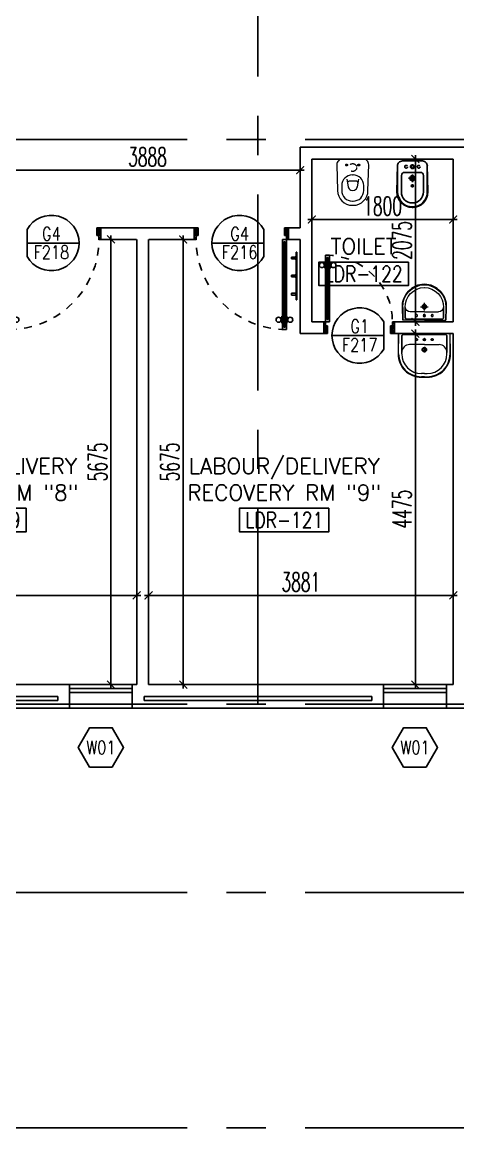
# Model space of a CAD drawing. Extents: x 275967.8 to 276060, y 57291.9 to 57371.4.
# Drawn here: x 275996.93 to 276002.48, y 57293.36 to 57307.46 of the extents above; entities that cross this region are included whole.
import ezdxf
from ezdxf.enums import TextEntityAlignment as Align

# ---------------------------------------------------------------- set-up
doc = ezdxf.new("R2010")
doc.units = 0
doc.header["$MEASUREMENT"] = 0
doc.header["$PDMODE"] = 34
for name, pattern in [('CENTERX2', [4, 2.5, -0.5, 0.5, -0.5]), ('DASHED', [0.75, 0.5, -0.25]), ('HIDDEN', [0.375, 0.25, -0.125]), ('HIDDEN2', [0.1875, 0.125, -0.0625])]:
    doc.linetypes.add(name, pattern=pattern)
doc.layers.get('0').update_dxf_attribs({"linetype": 'CONTINUOUS'})
doc.layers.get('DEFPOINTS').update_dxf_attribs({"linetype": 'CONTINUOUS'})
for name, color, linetype in [('A-TILES', 11, 'CONTINUOUS'), ('AXES', 11, 'CENTERX2'), ('DIM', 4, 'CONTINUOUS'), ('DOOR', 7, 'CONTINUOUS'), ('DOOR-CR', 2, 'CONTINUOUS'), ('DOOR-NO', 3, 'CONTINUOUS'), ('FIX', 3, 'CONTINUOUS'), ('INSUL', 4, 'CONTINUOUS'), ('NON-MEDICAL', 3, 'CONTINUOUS'), ('RM-BOX', 4, 'CONTINUOUS'), ('RM-NAME', 2, 'CONTINUOUS'), ('RM-NO', 2, 'CONTINUOUS'), ('WALL', 2, 'CONTINUOUS'), ('WIN', 3, 'CONTINUOUS'), ('WIN-BOX', 4, 'CONTINUOUS'), ('WIN-NO', 5, 'CONTINUOUS')]:
    doc.layers.add(name, color=color, linetype=linetype)
doc.styles.add('ROMANS', font='ROMANS.shx', dxfattribs={"width": 0.6})
doc.dimstyles.new('STANDARD in', dxfattribs={"dimtxt": 0.24, "dimasz": 0.1, "dimexe": 0.07, "dimexo": 0.05, "dimgap": 0.05, "dimtad": 1, "dimdec": 0, "dimlfac": 1000, "dimzin": 0, "dimdsep": 46, "dimtxsty": 'ROMANS', "dimblk": 'ARCHTICK', "dimcen": 0.05, "dimdle": 0.05, "dimclrd": 4, "dimclre": 4, "dimclrt": 2, "dimadec": 0, "dimazin": 0, "dimtfac": 1, "dimtdec": 0, "dimtmove": 2, "dimatfit": 3, "dimfxl": 0, "dimtolj": 1, "dimtzin": 0, "dimarcsym": 0})

# ---------------------------------------------------------------- blocks, each defined once
blk = doc.blocks.new('RM1')
at = {"layer": 'RM-BOX'}
blk.add_lwpolyline([(570, -200), (-570, -200), (-570, -500), (570, -500)], close=True, dxfattribs=at)
at = {"layer": 'RM-NAME', "style": 'ROMANS'}
for tag, p in [('ROOMNAME1', (0, 324)), ('ROOMNAME2', (0, 0))]:
    blk.add_attdef(tag, text='', height=200, dxfattribs=at).set_placement(p, align=Align.MIDDLE)
at = {"layer": 'RM-NO', "style": 'ROMANS', "width": 0.8}
blk.add_attdef('ROOMNO', text='', height=200, dxfattribs=at).set_placement((0, -350), align=Align.MIDDLE)
blk = doc.blocks.new('WW1')
at = {"layer": 'WIN-BOX'}
blk.add_lwpolyline([(144, -250), (289, 0), (144, 250), (-144, 250), (-289, 0), (-144, -250)], close=True, dxfattribs=at)
at = {"layer": 'WIN-NO', "style": 'ROMANS', "width": 0.8}
blk.add_attdef('W00', text='', height=170, dxfattribs=at).set_placement((0, 0), align=Align.MIDDLE)
blk = doc.blocks.new('DD1')
at = {"layer": 'DOOR-CR'}
blk.add_line((-308, 0), (353, 0), dxfattribs=at)
blk.add_lwpolyline([(-308, -173, 3.820224), (-308, 173)], format="xyb", close=True, dxfattribs=at)
at = {"layer": 'DOOR-NO', "color": 255, "style": 'ROMANS', "width": 0.8}
for tag, p in [('G', (0, 184)), ('000', (0, -141))]:
    blk.add_attdef(tag, text='', height=204, dxfattribs=at).set_placement(p, align=Align.MIDDLE)
blk = doc.blocks.new('DOOR90')
at = {"layer": 'DOOR', "color": 0, "linetype": 'ByBlock'}
for p, q in [((-150, 0), (-150, -25)), ((-150, 0), (0, 0)), ((0, -50), (0, 0)), ((-1000, -25), (-1000, -75)), ((-1000, -75), (-1000, -25)), ((-950, -25), (-1000, -25)), ((-950, -75), (-1000, -75)), ((-970, -42), (-970, -58)), ((-950, -42), (-970, -42)), ((-950, -58), (-970, -58)), ((-950, -25), (-950, -42)), ((-950, -58), (-950, -75)), ((-918, -25), (-918, -18)), ((-828, -18), (-918, -18)), ((-918, -75), (-918, -82)), ((-828, -82), (-918, -82)), ((-905, -18), (-905, -9)), ((-905, -9), (-840, -9)), ((-905, -18), (-840, -18)), ((-905, -82), (-905, -91)), ((-905, -82), (-840, -82)), ((-905, -91), (-840, -91)), ((-840, -18), (-840, -9)), ((-840, -82), (-840, -91)), ((-828, -25), (-828, -18)), ((-828, -75), (-828, -82)), ((-200, -42), (-200, -25)), ((-200, -25), (-150, -25)), ((-180, -42), (-200, -42)), ((-200, -75), (-200, -58)), ((-200, -58), (-180, -58)), ((-150, -75), (-200, -75)), ((-180, -58), (-180, -42)), ((-150, -75), (-150, -25)), ((-150, -25), (-100, -25)), ((-100, -25), (-100, -50)), ((-100, -50), (0, -50)), ((-150, -900), (-150, -875)), ((-150, -875), (-100, -875)), ((0, -900), (-150, -900)), ((-150, -900), (0, -900)), ((-100, -850), (0, -850)), ((-100, -875), (-100, -850)), ((0, -850), (0, -900))]:
    blk.add_line(p, q, dxfattribs=at)
at = {"layer": 'DOOR', "color": 9, "linetype": 'ByBlock'}
for p, q in [((0, -50), (-114, 0)), ((0, -50), (-40, 0)), ((0, -50), (-100, -37)), ((0, -850), (-114, -900)), ((0, -850), (-100, -863)), ((0, -850), (-40, -900))]:
    blk.add_line(p, q, dxfattribs=at)
at = {"layer": 'DOOR', "linetype": 'ByBlock'}
for p, q in [((-200, -25), (-950, -25)), ((-200, -42), (-950, -42)), ((-200, -58), (-950, -58)), ((-950, -75), (-200, -75))]:
    blk.add_line(p, q, dxfattribs=at)
at = {"layer": 'DOOR', "color": 0, "linetype": 'ByBlock'}
for centre in [(-873, 24), (-873, -124)]:
    blk.add_circle(centre, 32.4, dxfattribs=at)
at = {"layer": 'DOOR', "color": 9, "linetype": 'ByBlock'}
for centre, radius, start, end in [((0, -50), 154, 161.1053, 166.2858), ((0, -50), 134, 158.1598, 169.28), ((0, -50), 94.4, 148.0182, 180), ((0, -50), 74.4, 137.7764, 180), ((0, -50), 114, 154.0838, 167.3774), ((0, -50), 54.4, 113.2074, 180), ((0, -50), 34.4, 90, 180), ((0, -50), 14.4, 90, 180), ((0, -850), 154, 193.7142, 198.8947), ((0, -850), 134, 190.72, 201.8402), ((0, -850), 94.4, 180, 211.9818), ((0, -850), 74.4, 180, 222.2236), ((0, -850), 54.4, 180, 246.7926), ((0, -850), 34.4, 180, 270), ((0, -850), 14.4, 180, 270)]:
    blk.add_arc(centre, radius, start, end, dxfattribs=at)
at = {"layer": 'DOOR', "linetype": 'HIDDEN', "ltscale": 0.5}
blk.add_arc((-150, -25), 850, 180, 270, dxfattribs=at)
blk = doc.blocks.new('DOOR100')
at = {"layer": 'DOOR', "color": 0, "linetype": 'ByBlock'}
for p, q in [((-25, 1300), (-75, 1300)), ((-75, 1300), (-25, 1300)), ((-75, 1250), (-75, 1300)), ((-42, 1270), (-58, 1270)), ((-58, 1250), (-58, 1270)), ((-42, 1250), (-42, 1270)), ((-25, 1250), (-25, 1300)), ((-82, 1205), (-91, 1205)), ((-91, 1205), (-91, 1140)), ((-82, 1140), (-91, 1140)), ((-75, 1218), (-82, 1218)), ((-82, 1128), (-82, 1218)), ((-82, 1205), (-82, 1140)), ((-75, 1128), (-82, 1128)), ((-58, 1250), (-75, 1250)), ((-25, 1250), (-42, 1250)), ((-25, 1218), (-18, 1218)), ((-25, 1128), (-18, 1128)), ((-18, 1128), (-18, 1218)), ((-18, 1205), (-9, 1205)), ((-18, 1205), (-18, 1140)), ((-18, 1140), (-9, 1140)), ((-9, 1205), (-9, 1140)), ((-1200, 0), (-1200, 150)), ((-1200, 150), (-1175, 150)), ((-1200, 150), (-1200, 0)), ((-1175, 150), (-1175, 100)), ((-75, 200), (-58, 200)), ((-75, 150), (-75, 200)), ((-75, 150), (-25, 150)), ((-58, 200), (-58, 180)), ((-58, 180), (-42, 180)), ((-42, 200), (-25, 200)), ((-42, 180), (-42, 200)), ((-25, 200), (-25, 150)), ((0, 150), (-25, 150)), ((-25, 150), (-25, 100)), ((0, 150), (0, 0)), ((-1150, 0), (-1200, 0)), ((-1175, 100), (-1150, 100)), ((-1150, 100), (-1150, 0)), ((-50, 100), (-50, 0)), ((-25, 100), (-50, 100)), ((-50, 0), (0, 0))]:
    blk.add_line(p, q, dxfattribs=at)
at = {"layer": 'DOOR', "linetype": 'ByBlock'}
for p, q in [((-75, 1250), (-75, 200)), ((-58, 200), (-58, 1250)), ((-42, 200), (-42, 1250)), ((-25, 200), (-25, 1250)), ((0, 0), (0, 150))]:
    blk.add_line(p, q, dxfattribs=at)
at = {"layer": 'DOOR', "color": 9, "linetype": 'ByBlock'}
for p, q in [((-1150, 0), (-1200, 114)), ((-1150, 0), (-1200, 40)), ((-1150, 0), (-1163, 100)), ((-50, 0), (0, 114)), ((-50, 0), (-37, 100)), ((-50, 0), (0, 40))]:
    blk.add_line(p, q, dxfattribs=at)
at = {"layer": 'DOOR', "color": 0, "linetype": 'ByBlock'}
for centre in [(-124, 1173), (24, 1173)]:
    blk.add_circle(centre, 32.4, dxfattribs=at)
at = {"layer": 'DOOR', "linetype": 'HIDDEN', "ltscale": 0.5}
blk.add_arc((-25, 150), 1150, 90, 180.0001, dxfattribs=at)
at = {"layer": 'DOOR', "color": 9, "linetype": 'ByBlock'}
for centre, radius, start, end in [((-1150, 0), 154, 103.7142, 108.8947), ((-50, 0), 154, 71.1053, 76.2858), ((-1150, 0), 134, 100.72, 111.8402), ((-1150, 0), 94.4, 90, 121.9818), ((-1150, 0), 74.4, 90, 132.2236), ((-1150, 0), 54.4, 90, 156.7926), ((-1150, 0), 34.4, 90, 180), ((-1150, 0), 14.4, 90, 180), ((-50, 0), 94.4, 58.0182, 90), ((-50, 0), 74.4, 47.7764, 90), ((-50, 0), 54.4, 23.2074, 90), ((-50, 0), 34.4, 0, 90), ((-50, 0), 14.4, 0, 90), ((-50, 0), 134, 68.1598, 79.28), ((-50, 0), 114, 64.0838, 77.3774)]:
    blk.add_arc(centre, radius, start, end, dxfattribs=at)
blk = doc.blocks.new('A$C49F1192B')
at = {"layer": 'DOOR', "color": 0, "linetype": 'ByBlock', "xscale": -1, "rotation": 270}
blk.add_blockref('DOOR100', (0, 1200), dxfattribs=at)
blk = doc.blocks.new('LAV-003')
at = {"layer": 'FIX', "linetype": 'Continuous', "lineweight": 20}
for p, q in [((-328, -285), (-328, -25)), ((327, -285), (327, -25)), ((-288, -285), (-288, -265)), ((0, -165), (-188, -165)), ((0, -165), (187, -165)), ((287, -285), (287, -265)), ((0, -535), (-38, -535)), ((0, -535), (37, -535)), ((0, -575), (-38, -575)), ((0, -575), (37, -575))]:
    blk.add_line(p, q, dxfattribs=at)
at = {"layer": 'FIX', "linetype": 'ByBlock'}
blk.add_line((-328, -25), (327, -25), dxfattribs=at)
at = {"layer": 'FIX', "linetype": 'ByBlock', "ltscale": 0.3}
for p, q in [((-288, -265), (-288, -60)), ((0, -35), (-262, -35)), ((0, -35), (262, -35)), ((287, -265), (287, -60))]:
    blk.add_line(p, q, dxfattribs=at)
at = {"layer": 'FIX', "lineweight": 20}
for p, q in [((-16, -101), (15, -101)), ((0, -85), (0, -116))]:
    blk.add_line(p, q, dxfattribs=at)
at = {"layer": 'FIX', "linetype": 'DASHED', "lineweight": 20, "ltscale": 0.04}
for p, q in [((-36, -230), (37, -230)), ((0, -194), (0, -266))]:
    blk.add_line(p, q, dxfattribs=at)
at = {"layer": 'FIX', "linetype": 'Continuous', "lineweight": 20}
blk.add_lwpolyline([(295, -25), (0, -25), (-328, -25), (-335, -285, 0.414214), (-38, -582), (0, -582), (37, -582, 0.414214), (334, -285), (327, -25), (0, -25)], format="xyb", dxfattribs=at)
at = {"layer": 'FIX', "linetype": 'HIDDEN', "lineweight": 20, "ltscale": 0.05}
for centre in [(-100, -101), (100, -101)]:
    blk.add_circle(centre, 12.4, dxfattribs=at)
at = {"layer": 'FIX', "lineweight": 20}
for centre, radius in [((0, -101), 15.5), ((0, -230), 29.5), ((0, -230), 22.5)]:
    blk.add_circle(centre, radius, dxfattribs=at)
at = {"layer": 'FIX', "linetype": 'ByBlock', "ltscale": 0.3}
for centre, start, end in [((-262, -60), 90, 180), ((262, -60), 0, 90)]:
    blk.add_arc(centre, 25, start, end, dxfattribs=at)
at = {"layer": 'FIX', "linetype": 'Continuous', "lineweight": 20}
for centre, radius, start, end in [((-188, -265), 100, 90, 180), ((187, -265), 100, 0, 90), ((-38, -285), 290, 180, 270), ((-38, -285), 250, 180, 270), ((37, -285), 250, 270, 0), ((37, -285), 290, 270, 0)]:
    blk.add_arc(centre, radius, start, end, dxfattribs=at)
blk = doc.blocks.new('BIDET1')
at = {"layer": 'FIX'}
for p, q in [((-88, 190), (-428, 190)), ((-617, 2), (-617, -3)), ((-210, 140), (-420, 140)), ((-352, 1), (-352, 1)), ((-350, 5), (-350, 5)), ((-348, 1), (-348, 1)), ((-346, 5), (-346, 5)), ((-344, 9), (-344, 9)), ((-344, 1), (-344, 1)), ((-342, 5), (-342, 5)), ((-341, 9), (-341, 9)), ((-341, 1), (-341, 1)), ((-339, 5), (-339, 5)), ((-337, 1), (-337, 1)), ((-335, 5), (-335, 5)), ((-333, 1), (-333, 1)), ((-170, 100), (-170, -100)), ((-25, -3), (-25, 128)), ((-617, -8), (-617, -3)), ((-210, -140), (-420, -140)), ((-350, -2), (-350, -2)), ((-348, -6), (-348, -6)), ((-346, -2), (-346, -2)), ((-346, -10), (-346, -10)), ((-344, -6), (-344, -6)), ((-342, -2), (-342, -2)), ((-342, -10), (-342, -10)), ((-341, -6), (-341, -6)), ((-339, -2), (-339, -2)), ((-339, -10), (-339, -10)), ((-337, -6), (-337, -6)), ((-335, -2), (-335, -2)), ((-333, -6), (-333, -6)), ((-331, -2), (-331, -2)), ((-25, -3), (-25, -134)), ((-88, -190), (-428, -190))]:
    blk.add_line(p, q, dxfattribs=at)
at = {"layer": 'FIX', "linetype": 'ByBlock', "ltscale": 0.3}
for p, q in [((-75, 190), (-420, 197)), ((-75, -190), (-420, -197))]:
    blk.add_line(p, q, dxfattribs=at)
at = {"layer": 'FIX', "linetype": 'DASHED', "ltscale": 0.05}
for p, q in [((-196, 0), (-294, 0)), ((-245, 49), (-245, -49))]:
    blk.add_line(p, q, dxfattribs=at)
at = {"layer": 'FIX'}
for centre, radius in [((-342, 0), 13.8), ((-342, 0), 11), ((-245, 0), 31.7), ((-245, 0), 22.5), ((-98, 0), 24.5), ((-98, 0), 17.5)]:
    blk.add_circle(centre, radius, dxfattribs=at)
at = {"layer": 'FIX', "linetype": 'HIDDEN', "ltscale": 0.05}
for centre in [(-98, 80), (-98, -80)]:
    blk.add_circle(centre, 17.5, dxfattribs=at)
at = {"layer": 'FIX', "linetype": 'ByBlock', "ltscale": 0.3}
blk.add_arc((-420, 0), 197, 90, 270, dxfattribs=at)
at = {"layer": 'FIX'}
for centre, radius, start, end in [((-420, 0), 190, 90, 270), ((-87, 128), 62.1, 0.1463, 90.8397), ((-420, 0), 140, 90, 270), ((-210, 100), 40, 0, 90), ((-210, -100), 40, 270, 0), ((-87, -128), 62.1, 269.1603, 359.8537)]:
    blk.add_arc(centre, radius, start, end, dxfattribs=at)
blk = doc.blocks.new('LAV1')
at = {"layer": 'FIX', "linetype": 'ByBlock', "ltscale": 0.3}
for p, q in [((-280, 210), (-275, 50)), ((-245, 210), (-245, 85)), ((245, 210), (245, 85)), ((280, 210), (275, 50)), ((0, 60), (-220, 60)), ((0, 60), (220, 60))]:
    blk.add_line(p, q, dxfattribs=at)
at = {"layer": 'FIX', "linetype": 'Continuous', "lineweight": 20}
for p, q in [((-275, 210), (-275, 50)), ((0, 155), (-181, 155)), ((0, 155), (181, 155)), ((275, 210), (275, 50)), ((0, 50), (-275, 50)), ((0, 50), (-252, 50)), ((0, 50), (252, 50)), ((0, 50), (275, 50))]:
    blk.add_line(p, q, dxfattribs=at)
at = {"layer": 'FIX', "linetype": 'DASHED', "lineweight": 20, "ltscale": 0.05}
for p, q in [((50, 220), (-50, 220)), ((0, 170), (0, 270)), ((0, 170), (0, 270))]:
    blk.add_line(p, q, dxfattribs=at)
at = {"layer": 'FIX', "lineweight": 20}
for p, q in [((16, 107), (-15, 107)), ((0, 92), (0, 123))]:
    blk.add_line(p, q, dxfattribs=at)
for centre, radius in [((0, 220), 29.5), ((0, 220), 22.5), ((0, 107), 15.5)]:
    blk.add_circle(centre, radius, dxfattribs=at)
at = {"layer": 'FIX', "linetype": 'HIDDEN', "lineweight": 20, "ltscale": 0.05}
for centre in [(-100, 107), (100, 107)]:
    blk.add_circle(centre, 12.4, dxfattribs=at)
at = {"layer": 'FIX', "linetype": 'ByBlock', "ltscale": 0.3}
for centre, radius, start, end in [((7, 220), 287, 91.3776, 182.0064), ((-7, 220), 287, 357.9936, 88.6224), ((-220, 85), 24.9, 179.7021, 269.9486), ((220, 85), 24.9, 270.0514, 0.2979)]:
    blk.add_arc(centre, radius, start, end, dxfattribs=at)
at = {"layer": 'FIX', "linetype": 'Continuous', "lineweight": 20}
for centre, radius, start, end in [((8, 217), 283, 91.6988, 181.351), ((8, 212), 253, 91.7328, 180.4884), ((-8, 217), 283, 358.649, 88.3012), ((-8, 212), 253, 359.5116, 88.2672), ((-179, 222), 66.9, 190.2006, 268.0786), ((179, 222), 66.9, 271.9214, 349.7994)]:
    blk.add_arc(centre, radius, start, end, dxfattribs=at)
blk = doc.blocks.new('WC1')
at = {"layer": 'FIX', "lineweight": 20}
for p, q in [((-210, 204), (-538, 194)), ((-727, 5), (-727, -5)), ((-674, 5), (-674, -5)), ((-534, 24), (-540, 0)), ((-540, 0), (-534, -24)), ((-475, 141), (-538, 141)), ((-395, 76), (-490, 60)), ((-339, 5), (-339, -5)), ((-538, -141), (-475, -141)), ((-490, -60), (-395, -76)), ((-538, -194), (-210, -204))]:
    blk.add_line(p, q, dxfattribs=at)
at = {"layer": 'FIX', "linetype": 'Continuous', "lineweight": 20}
blk.add_line((-420, -47), (-420, 45), dxfattribs=at)
at = {"layer": 'FIX', "lineweight": 20}
blk.add_lwpolyline([(-213, -204), (-210, -204, 0.414214), (-137, -131), (-137, 0), (-137, 131, 0.414214), (-210, 204)], format="xyb", dxfattribs=at)
at = {"layer": 'FIX', "linetype": 'HIDDEN2', "lineweight": 20, "ltscale": 0.3}
blk.add_circle((-245, 0), 49.8, dxfattribs=at)
at = {"layer": 'FIX', "linetype": 'HIDDEN', "lineweight": 20, "ltscale": 0.05}
for centre in [(-213, 78), (-213, -77)]:
    blk.add_circle(centre, 11.6, dxfattribs=at)
at = {"layer": 'FIX', "lineweight": 20}
for centre, radius, start, end in [((-538, 5), 189, 90, 180), ((-538, 5), 136, 90, 180), ((-473, -7), 68.2, 128.9242, 152.8468), ((-464, -18), 82, 108.496, 128.9242), ((-475, 5), 136, 360, 90), ((-538, -5), 189, 180, 270), ((-538, -5), 136, 180, 270), ((-473, 7), 68.2, 207.1532, 231.0758), ((-464, 18), 82, 231.0758, 251.504), ((-475, -5), 136, 270, 0)]:
    blk.add_arc(centre, radius, start, end, dxfattribs=at)
at = {"layer": 'FIX', "linetype": 'Continuous', "lineweight": 20}
for centre, start, end in [((-443, 46), 357.6662, 91.6121), ((-442, -46), 268.3879, 2.3338)]:
    blk.add_arc(centre, 22.3, start, end, dxfattribs=at)
blk = doc.blocks.new('_ARCHTICK')
at = {"color": 0, "linetype": 'ByBlock', "const_width": 0.15}
blk.add_lwpolyline([(-0.5, -0.5), (0.5, 0.5)], dxfattribs=at)
blk = doc.blocks.new('*D372')
at = {"layer": 'DEFPOINTS', "color": 0, "linetype": 'ByBlock', "ltscale": 0.3}
for p in [(275994.51, 57300.281), (275998.392, 57300.281), (275998.392, 57300.151)]:
    blk.add_point(p, dxfattribs=at)
at = {"layer": 'DIM', "color": 4, "linetype": 'ByBlock', "lineweight": -2, "ltscale": 0.3}
for p, q in [((275994.46, 57300.151), (275998.442, 57300.151)), ((275994.51, 57300.231), (275994.51, 57300.081)), ((275998.392, 57300.231), (275998.392, 57300.081))]:
    blk.add_line(p, q, dxfattribs=at)
at = {"layer": 'DIM', "color": 4, "linetype": 'ByBlock', "lineweight": -2, "ltscale": 0.3, "xscale": 0.1, "yscale": 0.1, "zscale": 0.1, "rotation": 180}
blk.add_blockref('_ARCHTICK', (275994.51, 57300.151), dxfattribs=at)
at = {"layer": 'DIM', "color": 4, "linetype": 'ByBlock', "lineweight": -2, "ltscale": 0.3, "xscale": 0.1, "yscale": 0.1, "zscale": 0.1}
blk.add_blockref('_ARCHTICK', (275998.392, 57300.151), dxfattribs=at)
at = {"layer": 'DIM', "color": 2, "linetype": 'ByBlock', "ltscale": 0.3, "insert": (275996.451, 57300.321), "char_height": 0.24, "attachment_point": 5, "style": 'ROMANS'}
blk.add_mtext('\\A1;3881', dxfattribs=at)
blk = doc.blocks.new('*D371')
at = {"layer": 'DEFPOINTS', "color": 0, "linetype": 'ByBlock', "ltscale": 0.3}
for p in [(276002.423, 57300.151), (275998.542, 57300.003), (276002.423, 57300.003)]:
    blk.add_point(p, dxfattribs=at)
at = {"layer": 'DIM', "color": 4, "linetype": 'ByBlock', "lineweight": -2, "ltscale": 0.3}
for p, q in [((275998.492, 57300.151), (276002.473, 57300.151)), ((275998.542, 57300.053), (275998.542, 57300.221)), ((276002.423, 57300.053), (276002.423, 57300.221))]:
    blk.add_line(p, q, dxfattribs=at)
at = {"layer": 'DIM', "color": 4, "linetype": 'ByBlock', "lineweight": -2, "ltscale": 0.3, "xscale": 0.1, "yscale": 0.1, "zscale": 0.1, "rotation": 180}
blk.add_blockref('_ARCHTICK', (275998.542, 57300.151), dxfattribs=at)
at = {"layer": 'DIM', "color": 4, "linetype": 'ByBlock', "lineweight": -2, "ltscale": 0.3, "xscale": 0.1, "yscale": 0.1, "zscale": 0.1}
blk.add_blockref('_ARCHTICK', (276002.423, 57300.151), dxfattribs=at)
at = {"layer": 'DIM', "color": 2, "linetype": 'ByBlock', "ltscale": 0.3, "insert": (276000.482, 57300.321), "char_height": 0.24, "attachment_point": 5, "style": 'ROMANS'}
blk.add_mtext('\\A1;3881', dxfattribs=at)
blk = doc.blocks.new('*D361')
at = {"layer": 'DEFPOINTS', "color": 0, "linetype": 'ByBlock', "ltscale": 0.3}
for p in [(275998.064, 57304.688), (275998.161, 57304.688), (275998.183, 57299.013)]:
    blk.add_point(p, dxfattribs=at)
at = {"layer": 'DIM', "color": 4, "linetype": 'ByBlock', "lineweight": -2, "ltscale": 0.3}
for p, q in [((275998.111, 57304.688), (275997.994, 57304.688)), ((275998.064, 57298.963), (275998.064, 57304.738)), ((275998.133, 57299.013), (275997.994, 57299.013))]:
    blk.add_line(p, q, dxfattribs=at)
at = {"layer": 'DIM', "color": 4, "linetype": 'ByBlock', "lineweight": -2, "ltscale": 0.3, "xscale": 0.1, "yscale": 0.1, "zscale": 0.1}
for p, rotation in [((275998.064, 57304.688), 90), ((275998.064, 57299.013), 270)]:
    blk.add_blockref('_ARCHTICK', p, dxfattribs=dict(at, rotation=rotation))
at = {"layer": 'DIM', "color": 2, "linetype": 'ByBlock', "ltscale": 0.3, "insert": (275997.894, 57301.85), "char_height": 0.24, "attachment_point": 5, "rotation": 90, "style": 'ROMANS'}
blk.add_mtext('\\A1;5675', dxfattribs=at)
blk = doc.blocks.new('*D360')
at = {"layer": 'DEFPOINTS', "color": 0, "linetype": 'ByBlock', "ltscale": 0.3}
for p in [(275998.546, 57304.688), (275998.546, 57299.013), (275998.984, 57299.013)]:
    blk.add_point(p, dxfattribs=at)
at = {"layer": 'DIM', "color": 4, "linetype": 'ByBlock', "lineweight": -2, "ltscale": 0.3}
for p, q in [((275998.596, 57304.688), (275999.054, 57304.688)), ((275998.984, 57304.738), (275998.984, 57298.963)), ((275998.596, 57299.013), (275999.054, 57299.013))]:
    blk.add_line(p, q, dxfattribs=at)
at = {"layer": 'DIM', "color": 4, "linetype": 'ByBlock', "lineweight": -2, "ltscale": 0.3, "xscale": 0.1, "yscale": 0.1, "zscale": 0.1}
for p, rotation in [((275998.984, 57304.688), 90), ((275998.984, 57299.013), 270)]:
    blk.add_blockref('_ARCHTICK', p, dxfattribs=dict(at, rotation=rotation))
at = {"layer": 'DIM', "color": 2, "linetype": 'ByBlock', "ltscale": 0.3, "insert": (275998.814, 57301.85), "char_height": 0.24, "attachment_point": 5, "rotation": 90, "style": 'ROMANS'}
blk.add_mtext('\\A1;5675', dxfattribs=at)
blk = doc.blocks.new('*D359')
at = {"layer": 'DEFPOINTS', "color": 0, "linetype": 'ByBlock', "ltscale": 0.3}
for p in [(276002.423, 57303.488), (276001.941, 57299.013), (276002.423, 57299.013)]:
    blk.add_point(p, dxfattribs=at)
at = {"layer": 'DIM', "color": 4, "linetype": 'ByBlock', "lineweight": -2, "ltscale": 0.3}
for p, q in [((276001.941, 57303.538), (276001.941, 57298.963)), ((276002.373, 57303.488), (276001.871, 57303.488)), ((276002.373, 57299.013), (276001.871, 57299.013))]:
    blk.add_line(p, q, dxfattribs=at)
at = {"layer": 'DIM', "color": 4, "linetype": 'ByBlock', "lineweight": -2, "ltscale": 0.3, "xscale": 0.1, "yscale": 0.1, "zscale": 0.1}
for p, rotation in [((276001.941, 57303.488), 90), ((276001.941, 57299.013), 270)]:
    blk.add_blockref('_ARCHTICK', p, dxfattribs=dict(at, rotation=rotation))
at = {"layer": 'DIM', "color": 2, "linetype": 'ByBlock', "ltscale": 0.3, "insert": (276001.771, 57301.25), "char_height": 0.24, "attachment_point": 5, "rotation": 90, "style": 'ROMANS'}
blk.add_mtext('\\A1;4475', dxfattribs=at)
blk = doc.blocks.new('*D358')
at = {"layer": 'DEFPOINTS', "color": 0, "linetype": 'ByBlock', "ltscale": 0.3}
for p in [(276001.941, 57305.713), (276002.423, 57305.713), (276002.423, 57303.638)]:
    blk.add_point(p, dxfattribs=at)
at = {"layer": 'DIM', "color": 4, "linetype": 'ByBlock', "lineweight": -2, "ltscale": 0.3}
for p, q in [((276002.373, 57305.713), (276001.871, 57305.713)), ((276001.941, 57303.588), (276001.941, 57305.763)), ((276002.373, 57303.638), (276001.871, 57303.638))]:
    blk.add_line(p, q, dxfattribs=at)
at = {"layer": 'DIM', "color": 4, "linetype": 'ByBlock', "lineweight": -2, "ltscale": 0.3, "xscale": 0.1, "yscale": 0.1, "zscale": 0.1}
for p, rotation in [((276001.941, 57305.713), 90), ((276001.941, 57303.638), 270)]:
    blk.add_blockref('_ARCHTICK', p, dxfattribs=dict(at, rotation=rotation))
at = {"layer": 'DIM', "color": 2, "linetype": 'ByBlock', "ltscale": 0.3, "insert": (276001.771, 57304.675), "char_height": 0.24, "attachment_point": 5, "rotation": 90, "style": 'ROMANS'}
blk.add_mtext('\\A1;2075', dxfattribs=at)
blk = doc.blocks.new('*D357')
at = {"layer": 'DEFPOINTS', "color": 0, "linetype": 'ByBlock', "ltscale": 0.3}
for p in [(276000.623, 57305.16), (276002.423, 57305.16), (276002.423, 57304.943)]:
    blk.add_point(p, dxfattribs=at)
at = {"layer": 'DIM', "color": 4, "linetype": 'ByBlock', "lineweight": -2, "ltscale": 0.3}
for p, q in [((276000.623, 57305.11), (276000.623, 57304.873)), ((276002.423, 57305.11), (276002.423, 57304.873)), ((276000.573, 57304.943), (276002.473, 57304.943))]:
    blk.add_line(p, q, dxfattribs=at)
at = {"layer": 'DIM', "color": 4, "linetype": 'ByBlock', "lineweight": -2, "ltscale": 0.3, "xscale": 0.1, "yscale": 0.1, "zscale": 0.1, "rotation": 180}
blk.add_blockref('_ARCHTICK', (276000.623, 57304.943), dxfattribs=at)
at = {"layer": 'DIM', "color": 4, "linetype": 'ByBlock', "lineweight": -2, "ltscale": 0.3, "xscale": 0.1, "yscale": 0.1, "zscale": 0.1}
blk.add_blockref('_ARCHTICK', (276002.423, 57304.943), dxfattribs=at)
at = {"layer": 'DIM', "color": 2, "linetype": 'ByBlock', "ltscale": 0.3, "insert": (276001.523, 57305.113), "char_height": 0.24, "attachment_point": 5, "style": 'ROMANS'}
blk.add_mtext('\\A1;1800', dxfattribs=at)
blk = doc.blocks.new('*D350')
at = {"layer": 'DEFPOINTS', "color": 0, "linetype": 'ByBlock', "ltscale": 0.3}
for p in [(276000.473, 57305.863), (275996.585, 57305.57), (275996.585, 57305.556)]:
    blk.add_point(p, dxfattribs=at)
at = {"layer": 'DIM', "color": 4, "linetype": 'ByBlock', "lineweight": -2, "ltscale": 0.3}
for p, q in [((276000.473, 57305.813), (276000.473, 57305.5)), ((275996.585, 57305.606), (275996.585, 57305.64)), ((276000.523, 57305.57), (275996.535, 57305.57))]:
    blk.add_line(p, q, dxfattribs=at)
at = {"layer": 'DIM', "color": 4, "linetype": 'ByBlock', "lineweight": -2, "ltscale": 0.3, "xscale": 0.1, "yscale": 0.1, "zscale": 0.1, "rotation": 180}
blk.add_blockref('_ARCHTICK', (275996.585, 57305.57), dxfattribs=at)
at = {"layer": 'DIM', "color": 4, "linetype": 'ByBlock', "lineweight": -2, "ltscale": 0.3, "xscale": 0.1, "yscale": 0.1, "zscale": 0.1}
blk.add_blockref('_ARCHTICK', (276000.473, 57305.57), dxfattribs=at)
at = {"layer": 'DIM', "color": 2, "linetype": 'ByBlock', "ltscale": 0.3, "insert": (275998.529, 57305.74), "char_height": 0.24, "attachment_point": 5, "style": 'ROMANS'}
blk.add_mtext('\\A1;3888', dxfattribs=at)

msp = doc.modelspace()

# ---------------------------------------------------------------- linework, layer by layer
at = {"layer": 'AXES'}
for p, q in [((275999.9355, 57298.7629), (275999.9355, 57357.5829)), ((275968.5355, 57305.9629), (276036.5755, 57305.9629)), ((275968.5355, 57298.7629), (276036.5755, 57298.7629)), ((275968.5355, 57298.7629), (276036.5755, 57298.7629)), ((275968.5355, 57296.3629), (276036.5755, 57296.3629)), ((275968.5355, 57293.3629), (276036.5755, 57293.3629))]:
    msp.add_line(p, q, dxfattribs=at)
at = {"layer": 'INSUL'}
for p, q in [((275996.5855, 57298.8629), (275997.3855, 57298.8629)), ((275996.5855, 57298.8129), (275997.3855, 57298.8129)), ((275997.3855, 57298.8129), (275997.3855, 57298.8629)), ((275998.4855, 57298.8629), (276001.3855, 57298.8629)), ((275998.4855, 57298.8129), (275998.4855, 57298.8629)), ((275998.4855, 57298.8129), (276001.3855, 57298.8129)), ((276001.3855, 57298.8129), (276001.3855, 57298.8629))]:
    msp.add_line(p, q, dxfattribs=at)
at = {"layer": 'NON-MEDICAL'}
for p, q in [((276000.4328, 57304.526), (276000.4211, 57304.526)), ((276000.4211, 57304.526), (276000.4211, 57303.9164)), ((276000.4328, 57304.526), (276000.4328, 57303.9164)), ((276000.3625, 57304.4637), (276000.3625, 57304.4402)), ((276000.4165, 57304.4637), (276000.3625, 57304.4637)), ((276000.4165, 57304.4402), (276000.3625, 57304.4402)), ((276000.4165, 57304.475), (276000.4165, 57304.4289)), ((276000.4211, 57304.475), (276000.4165, 57304.475)), ((276000.4211, 57304.4289), (276000.4165, 57304.4289)), ((276000.4165, 57304.2329), (276000.3625, 57304.2329)), ((276000.3625, 57304.2329), (276000.3625, 57304.2095)), ((276000.4165, 57304.2443), (276000.4165, 57304.1981)), ((276000.4211, 57304.2443), (276000.4165, 57304.2443)), ((276000.4165, 57304.2095), (276000.3625, 57304.2095)), ((276000.4211, 57304.1981), (276000.4165, 57304.1981)), ((276000.4165, 57304.0021), (276000.3625, 57304.0021)), ((276000.3625, 57304.0021), (276000.3625, 57303.9787)), ((276000.4165, 57303.9787), (276000.3625, 57303.9787)), ((276000.4211, 57304.0135), (276000.4165, 57304.0135)), ((276000.4165, 57304.0135), (276000.4165, 57303.9673)), ((276000.4211, 57303.9673), (276000.4165, 57303.9673)), ((276000.4328, 57303.9164), (276000.4211, 57303.9164))]:
    msp.add_line(p, q, dxfattribs=at)
at = {"layer": 'WALL'}
for p, q in [((276000.473, 57304.8379), (276000.473, 57305.8629)), ((276003.2855, 57305.8629), (276000.473, 57305.8629)), ((276000.623, 57303.6379), (276000.623, 57305.7129)), ((276002.423, 57305.7129), (276000.623, 57305.7129)), ((276002.423, 57303.6379), (276002.423, 57305.7129)), ((275997.9355, 57304.6879), (275997.9355, 57304.8379)), ((275998.5371, 57304.8379), (275997.9355, 57304.8379)), ((275998.3964, 57304.8379), (275999.123, 57304.8379)), ((275999.123, 57304.6879), (275999.123, 57304.8379)), ((276000.3184, 57304.8379), (276000.473, 57304.8379)), ((276000.323, 57304.6879), (276000.323, 57304.8379)), ((275998.3871, 57304.6879), (275997.9355, 57304.6879)), ((275998.3917, 57299.0129), (275998.3917, 57304.6879)), ((275998.5417, 57299.0129), (275998.5417, 57304.6879)), ((275998.5464, 57304.6879), (275999.123, 57304.6879)), ((276000.3184, 57304.6879), (276000.473, 57304.6879)), ((276000.473, 57303.4879), (276000.473, 57304.6879)), ((276000.773, 57303.6379), (276000.623, 57303.6379)), ((276000.773, 57303.6379), (276000.773, 57303.4879)), ((276001.673, 57303.6379), (276001.673, 57303.4879)), ((276002.423, 57303.6379), (276001.673, 57303.6379)), ((275998.3917, 57299.0129), (275998.3917, 57303.4879)), ((275998.5417, 57299.0129), (275998.5417, 57303.4879)), ((276000.773, 57303.4879), (276000.473, 57303.4879)), ((276002.423, 57303.4879), (276001.673, 57303.4879)), ((276002.423, 57299.0129), (276002.423, 57303.4879)), ((276002.423, 57299.0129), (276002.423, 57303.4879)), ((276002.423, 57299.0129), (276002.423, 57303.4879)), ((275996.5855, 57299.0129), (275997.5355, 57299.0129)), ((275997.5355, 57298.7129), (275997.5355, 57299.0129)), ((275998.3355, 57299.0129), (275998.3917, 57299.0129)), ((275998.3355, 57298.7129), (275998.3355, 57299.0129)), ((275998.5417, 57299.0129), (276001.5355, 57299.0129)), ((276001.5355, 57298.7129), (276001.5355, 57299.0129)), ((276002.3355, 57299.0129), (276002.423, 57299.0129)), ((276002.3355, 57298.7129), (276002.3355, 57299.0129)), ((275996.8355, 57298.7129), (275997.5355, 57298.7129)), ((275998.3355, 57298.7129), (276001.5355, 57298.7129)), ((276002.3355, 57298.7129), (276003.0355, 57298.7129))]:
    msp.add_line(p, q, dxfattribs=at)
at = {"layer": 'WIN'}
for p, q in [((275998.3355, 57299.0129), (275997.5355, 57299.0129)), ((276002.3355, 57299.0129), (276001.5355, 57299.0129)), ((275998.3355, 57298.9629), (275997.5355, 57298.9629)), ((275998.3355, 57298.9129), (275997.5355, 57298.9129)), ((276002.3355, 57298.9629), (276001.5355, 57298.9629)), ((276002.3355, 57298.9129), (276001.5355, 57298.9129)), ((275998.3355, 57298.7129), (275997.5355, 57298.7129)), ((276002.3355, 57298.7129), (276001.5355, 57298.7129))]:
    msp.add_line(p, q, dxfattribs=at)

# ---------------------------------------------------------------- block references
at = {"layer": 'A-TILES', "linetype": 'ByBlock', "ltscale": 0.3, "xscale": 0.001, "yscale": 0.001, "zscale": 0.001}
msp.add_blockref('LAV-003', (276002.055, 57303.5129), dxfattribs=at)
at = {"layer": 'DOOR', "color": 0, "yscale": 0.001, "zscale": 0.001}
for p, xscale, rotation in [((275997.9355, 57304.8379), -0.001, 90), ((275999.123, 57304.8379), 0.001, 270)]:
    msp.add_blockref('A$C49F1192B', p, dxfattribs=dict(at, xscale=xscale, rotation=rotation))
at = {"layer": 'DOOR', "color": 0, "linetype": 'ByBlock', "xscale": -0.001, "yscale": 0.001, "zscale": 0.001, "rotation": 90}
msp.add_blockref('DOOR90', (276000.773, 57303.4879), dxfattribs=at)
at = {"layer": 'DOOR-NO'}
ref = msp.add_blockref('DD1', (275997.3051, 57304.6423), dxfattribs=dict(at, xscale=0.001, yscale=0.001, zscale=0.001))
ref.add_attrib('G', 'G4', dxfattribs={"height": 0.17, "style": 'ROMANS', "width": 0.8}).set_placement((275997.3051, 57304.7602), align=Align.MIDDLE)
ref.add_attrib('000', 'F218', dxfattribs={"height": 0.17, "style": 'ROMANS', "width": 0.8}).set_placement((275997.3051, 57304.5244), align=Align.MIDDLE)
ref = msp.add_blockref('DD1', (275999.702, 57304.6423), dxfattribs=dict(at, xscale=-0.001, yscale=0.001, zscale=0.001))
ref.add_attrib('G', 'G4', dxfattribs={"height": 0.17, "style": 'ROMANS', "width": 0.8}).set_placement((275999.702, 57304.7602), align=Align.MIDDLE)
ref.add_attrib('000', 'F216', dxfattribs={"height": 0.17, "style": 'ROMANS', "width": 0.8}).set_placement((275999.702, 57304.5244), align=Align.MIDDLE)
ref = msp.add_blockref('DD1', (276001.2316, 57303.4627), dxfattribs=dict(at, xscale=-0.001, yscale=0.001, zscale=0.001))
ref.add_attrib('G', 'G1', dxfattribs={"height": 0.17, "style": 'ROMANS', "width": 0.8}).set_placement((276001.2316, 57303.5806), align=Align.MIDDLE)
ref.add_attrib('000', 'F217', dxfattribs={"height": 0.17, "style": 'ROMANS', "width": 0.8}).set_placement((276001.2316, 57303.3448), align=Align.MIDDLE)
at = {"layer": 'FIX', "xscale": 0.001, "yscale": 0.001, "zscale": 0.001, "rotation": 90}
for name, p in [('WC1', (276001.143, 57305.8499)), ('BIDET1', (276001.903, 57305.7129))]:
    msp.add_blockref(name, p, dxfattribs=at)
at = {"layer": 'FIX', "xscale": -0.001, "yscale": 0.001, "zscale": 0.001}
msp.add_blockref('LAV1', (276002.055, 57303.6109), dxfattribs=at)
at = {"layer": 'RM-NAME', "xscale": 0.001, "yscale": 0.001, "zscale": 0.001}
for p, values in [((276001.2816, 57304.5995), {'ROOMNO': 'LDR-122', 'ROOMNAME2': 'TOILET'}), ((275996.4152, 57301.461), {'ROOMNO': 'LDR-119', 'ROOMNAME2': 'RECOVERY RM "8"', 'ROOMNAME1': 'LABOUR/DELIVERY'}), ((276000.2706, 57301.461), {'ROOMNO': 'LDR-121', 'ROOMNAME2': 'RECOVERY RM "9"', 'ROOMNAME1': 'LABOUR/DELIVERY'})]:
    msp.add_blockref('RM1', p, dxfattribs=at).add_auto_attribs(values)
at = {"layer": 'WIN-NO', "xscale": 0.001, "yscale": 0.001, "zscale": 0.001}
for p in [(275997.9355, 57298.2129), (276001.9355, 57298.2129)]:
    msp.add_blockref('WW1', p, dxfattribs=at).add_auto_attribs({'W00': 'W01'})

# ---------------------------------------------------------------- dimensions: what is measured, and where the dimension line sits
at = {"layer": 'DIM', "linetype": 'ByBlock', "ltscale": 0.3}
for base, p1, p2, picture, middle in [((275996.5854987894, 57305.5702126273), (276000.4729987893, 57305.8629268834), (275996.5854987894, 57305.5561259926), '*D350', (275998.5292487894, 57305.7402126273)), ((276002.423, 57304.9426), (276000.623, 57305.1602), (276002.423, 57305.1602), '*D357', (276001.523, 57305.1126)), ((275998.3917, 57300.1505), (275994.5105, 57300.2809), (275998.3917, 57300.2809), '*D372', (275996.4511, 57300.3205)), ((276002.423, 57300.1505), (275998.5417, 57300.0029), (276002.423, 57300.0029), '*D371', (276000.4824, 57300.3205))]:
    dim = msp.add_linear_dim(base=base, p1=p1, p2=p2, dimstyle='STANDARD in', dxfattribs=at)
    dim.commit()
    dim.dimension.update_dxf_attribs({"geometry": picture, "text_midpoint": middle})
for base, p1, p2, picture, middle in [((276001.9406, 57305.7129), (276002.423, 57303.6379), (276002.423, 57305.7129), '*D358', (276001.7706, 57304.6754)), ((275998.0639, 57304.6879), (275998.1833, 57299.0129), (275998.1613, 57304.6879), '*D361', (275997.8939, 57301.8504)), ((275998.9841, 57299.0129), (275998.5464, 57304.6879), (275998.5464, 57299.0129), '*D360', (275998.8141, 57301.8504)), ((276001.9406, 57299.0129), (276002.423, 57303.4879), (276002.423, 57299.0129), '*D359', (276001.7706, 57301.2504))]:
    dim = msp.add_linear_dim(base=base, p1=p1, p2=p2, angle=90, dimstyle='STANDARD in', dxfattribs=at)
    dim.commit()
    dim.dimension.update_dxf_attribs({"geometry": picture, "text_midpoint": middle})

doc.saveas('drawing.dxf')
